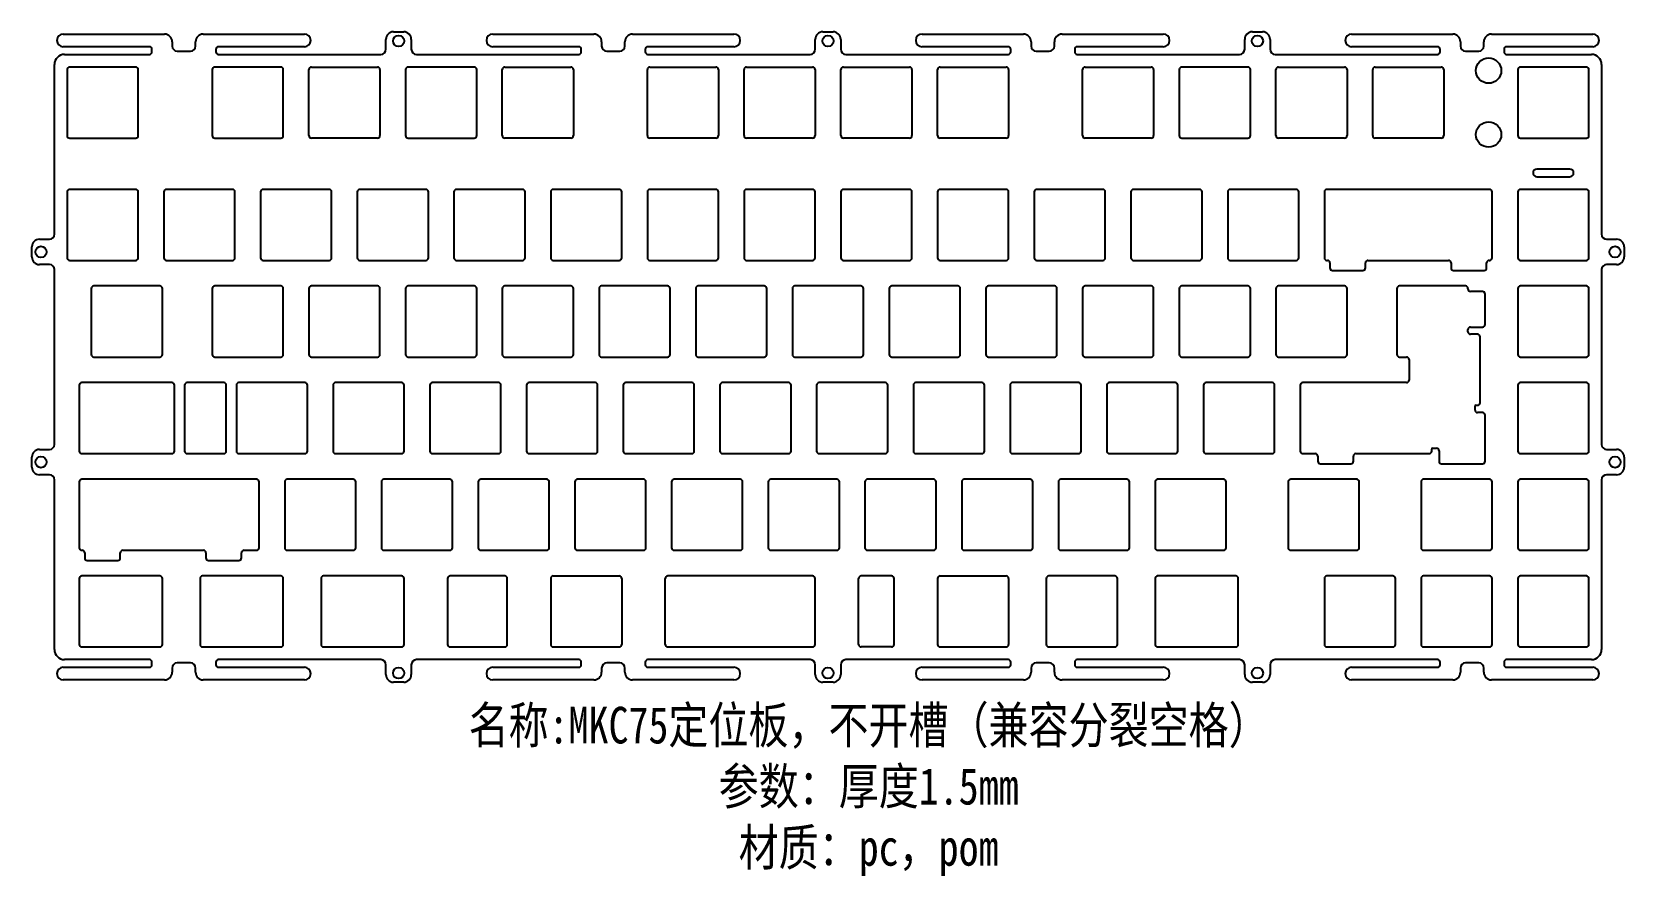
# Model space of a CAD drawing. Header units: millimetres. Extents: x 4493 to 4807, y -1261 to -1094.
import ezdxf

# ---------------------------------------------------------------- set-up
doc = ezdxf.new("R2010")
doc.units = ezdxf.units.MM
doc.layers.add('图框', color=7, linetype='Continuous')
doc.styles.add('宋体', font='', dxfattribs={"width": 0.8})
doc.styles.get('宋体').set_extended_font_data('SimSun')

msp = doc.modelspace()

# ---------------------------------------------------------------- linework, layer by layer
at = {"color": 7, "linetype": 'Continuous'}
for p, q in [((4499.14, -1094.56), (4519.09, -1094.56)), ((4526.69, -1094.56), (4546.64, -1094.56)), ((4564.18, -1094.11), (4566.18, -1094.11)), ((4583.72, -1094.56), (4603.67, -1094.56)), ((4611.27, -1094.56), (4631.22, -1094.56)), ((4648.76, -1094.11), (4650.76, -1094.11)), ((4668.31, -1094.56), (4688.26, -1094.56)), ((4695.86, -1094.56), (4715.81, -1094.56)), ((4733.35, -1094.11), (4735.35, -1094.11)), ((4752.89, -1094.56), (4772.84, -1094.56)), ((4780.44, -1094.56), (4800.39, -1094.56)), ((4516.09, -1097.06), (4499.14, -1097.06)), ((4516.59, -1098.06), (4516.59, -1097.56)), ((4520.59, -1096.06), (4520.59, -1096.91)), ((4525.19, -1096.91), (4525.19, -1096.06)), ((4529.19, -1097.56), (4529.19, -1098.06)), ((4546.64, -1097.06), (4529.69, -1097.06)), ((4562.68, -1097.56), (4562.68, -1095.61)), ((4567.68, -1095.61), (4567.68, -1097.56)), ((4600.67, -1097.06), (4583.72, -1097.06)), ((4601.17, -1098.06), (4601.17, -1097.56)), ((4605.17, -1096.06), (4605.17, -1096.91)), ((4609.77, -1096.91), (4609.77, -1096.06)), ((4613.77, -1097.56), (4613.77, -1098.06)), ((4631.22, -1097.06), (4614.27, -1097.06)), ((4647.26, -1097.56), (4647.26, -1095.61)), ((4652.26, -1095.61), (4652.26, -1097.56)), ((4685.26, -1097.06), (4668.31, -1097.06)), ((4685.76, -1098.06), (4685.76, -1097.56)), ((4689.76, -1096.06), (4689.76, -1096.91)), ((4694.36, -1096.91), (4694.36, -1096.06)), ((4698.36, -1097.56), (4698.36, -1098.06)), ((4715.81, -1097.06), (4698.86, -1097.06)), ((4731.85, -1097.56), (4731.85, -1095.61)), ((4736.85, -1095.61), (4736.85, -1097.56)), ((4769.84, -1097.06), (4752.89, -1097.06)), ((4770.34, -1098.06), (4770.34, -1097.56)), ((4774.34, -1096.06), (4774.34, -1096.91)), ((4778.94, -1096.91), (4778.94, -1096.06)), ((4782.94, -1097.56), (4782.94, -1098.06)), ((4800.39, -1097.06), (4783.44, -1097.06)), ((4497.39, -1133.99), (4497.39, -1100.56)), ((4499.39, -1098.56), (4516.09, -1098.56)), ((4521.59, -1097.91), (4524.19, -1097.91)), ((4529.69, -1098.56), (4561.68, -1098.56)), ((4568.68, -1098.56), (4600.67, -1098.56)), ((4606.17, -1097.91), (4608.77, -1097.91)), ((4614.27, -1098.56), (4646.26, -1098.56)), ((4653.26, -1098.56), (4685.26, -1098.56)), ((4690.76, -1097.91), (4693.36, -1097.91)), ((4698.86, -1098.56), (4730.85, -1098.56)), ((4737.85, -1098.56), (4769.84, -1098.56)), ((4775.34, -1097.91), (4777.94, -1097.91)), ((4783.44, -1098.56), (4800.14, -1098.56)), ((4802.14, -1100.56), (4802.14, -1133.99)), ((4499.89, -1101.56), (4499.89, -1114.56)), ((4513.39, -1101.06), (4500.39, -1101.06)), ((4513.89, -1114.56), (4513.89, -1101.56)), ((4528.46, -1101.56), (4528.46, -1114.56)), ((4541.96, -1101.06), (4528.96, -1101.06)), ((4542.46, -1114.56), (4542.46, -1101.56)), ((4547.51, -1114.56), (4547.51, -1101.56)), ((4548.01, -1101.06), (4561.01, -1101.06)), ((4561.51, -1101.56), (4561.51, -1114.56)), ((4566.56, -1101.56), (4566.56, -1114.56)), ((4580.06, -1101.06), (4567.06, -1101.06)), ((4580.56, -1114.56), (4580.56, -1101.56)), ((4585.61, -1114.56), (4585.61, -1101.56)), ((4586.11, -1101.06), (4599.11, -1101.06)), ((4599.61, -1101.56), (4599.61, -1114.56)), ((4614.19, -1114.56), (4614.19, -1101.56)), ((4614.69, -1101.06), (4627.69, -1101.06)), ((4628.19, -1101.56), (4628.19, -1114.56)), ((4633.24, -1114.56), (4633.24, -1101.56)), ((4633.74, -1101.06), (4646.74, -1101.06)), ((4647.24, -1101.56), (4647.24, -1114.56)), ((4652.29, -1114.56), (4652.29, -1101.56)), ((4652.79, -1101.06), (4665.79, -1101.06)), ((4666.29, -1101.56), (4666.29, -1114.56)), ((4671.34, -1114.56), (4671.34, -1101.56)), ((4671.84, -1101.06), (4684.84, -1101.06)), ((4685.34, -1101.56), (4685.34, -1114.56)), ((4699.91, -1114.56), (4699.91, -1101.56)), ((4700.41, -1101.06), (4713.41, -1101.06)), ((4713.91, -1101.56), (4713.91, -1114.56)), ((4718.96, -1101.56), (4718.96, -1114.56)), ((4732.46, -1101.06), (4719.46, -1101.06)), ((4732.96, -1114.56), (4732.96, -1101.56)), ((4738.01, -1114.56), (4738.01, -1101.56)), ((4738.51, -1101.06), (4751.51, -1101.06)), ((4752.01, -1101.56), (4752.01, -1114.56)), ((4757.06, -1114.56), (4757.06, -1101.56)), ((4757.56, -1101.06), (4770.56, -1101.06)), ((4771.06, -1101.56), (4771.06, -1114.56)), ((4785.64, -1101.56), (4785.64, -1114.56)), ((4799.14, -1101.06), (4786.14, -1101.06)), ((4799.64, -1114.56), (4799.64, -1101.56)), ((4500.39, -1115.06), (4513.39, -1115.06)), ((4528.96, -1115.06), (4541.96, -1115.06)), ((4561.01, -1115.06), (4548.01, -1115.06)), ((4567.06, -1115.06), (4580.06, -1115.06)), ((4599.11, -1115.06), (4586.11, -1115.06)), ((4627.69, -1115.06), (4614.69, -1115.06)), ((4646.74, -1115.06), (4633.74, -1115.06)), ((4665.79, -1115.06), (4652.79, -1115.06)), ((4684.84, -1115.06), (4671.84, -1115.06)), ((4713.41, -1115.06), (4700.41, -1115.06)), ((4719.46, -1115.06), (4732.46, -1115.06)), ((4751.51, -1115.06), (4738.51, -1115.06)), ((4770.56, -1115.06), (4757.56, -1115.06)), ((4786.14, -1115.06), (4799.14, -1115.06)), ((4795.89, -1121.16), (4789.39, -1121.16)), ((4789.39, -1122.66), (4795.89, -1122.66)), ((4499.89, -1125.66), (4499.89, -1138.66)), ((4513.39, -1125.16), (4500.39, -1125.16)), ((4513.89, -1138.66), (4513.89, -1125.66)), ((4518.94, -1125.66), (4518.94, -1138.66)), ((4532.44, -1125.16), (4519.44, -1125.16)), ((4532.94, -1138.66), (4532.94, -1125.66)), ((4537.99, -1125.66), (4537.99, -1138.66)), ((4551.49, -1125.16), (4538.49, -1125.16)), ((4551.99, -1138.66), (4551.99, -1125.66)), ((4557.04, -1125.66), (4557.04, -1138.66)), ((4570.54, -1125.16), (4557.54, -1125.16)), ((4571.04, -1138.66), (4571.04, -1125.66)), ((4576.09, -1125.66), (4576.09, -1138.66)), ((4589.59, -1125.16), (4576.59, -1125.16)), ((4590.09, -1138.66), (4590.09, -1125.66)), ((4595.14, -1125.66), (4595.14, -1138.66)), ((4608.64, -1125.16), (4595.64, -1125.16)), ((4609.14, -1138.66), (4609.14, -1125.66)), ((4614.19, -1125.66), (4614.19, -1138.66)), ((4627.69, -1125.16), (4614.69, -1125.16)), ((4628.19, -1138.66), (4628.19, -1125.66)), ((4633.24, -1125.66), (4633.24, -1138.66)), ((4646.74, -1125.16), (4633.74, -1125.16)), ((4647.24, -1138.66), (4647.24, -1125.66)), ((4652.29, -1125.66), (4652.29, -1138.66)), ((4665.79, -1125.16), (4652.79, -1125.16)), ((4666.29, -1138.66), (4666.29, -1125.66)), ((4671.34, -1125.66), (4671.34, -1138.66)), ((4684.84, -1125.16), (4671.84, -1125.16)), ((4685.34, -1138.66), (4685.34, -1125.66)), ((4690.39, -1125.66), (4690.39, -1138.66)), ((4703.89, -1125.16), (4690.89, -1125.16)), ((4704.39, -1138.66), (4704.39, -1125.66)), ((4709.44, -1125.66), (4709.44, -1138.66)), ((4722.94, -1125.16), (4709.94, -1125.16)), ((4723.44, -1138.66), (4723.44, -1125.66)), ((4728.49, -1125.66), (4728.49, -1138.66)), ((4741.99, -1125.16), (4728.99, -1125.16)), ((4742.49, -1138.66), (4742.49, -1125.66)), ((4747.54, -1125.66), (4747.54, -1138.66)), ((4780.09, -1125.16), (4748.04, -1125.16)), ((4780.59, -1138.66), (4780.59, -1125.66)), ((4785.64, -1125.66), (4785.64, -1138.66)), ((4799.14, -1125.16), (4786.14, -1125.16)), ((4799.64, -1138.66), (4799.64, -1125.66)), ((4494.44, -1134.99), (4496.39, -1134.99)), ((4803.14, -1134.99), (4805.09, -1134.99)), ((4492.94, -1138.49), (4492.94, -1136.49)), ((4806.59, -1136.49), (4806.59, -1138.49)), ((4496.39, -1139.99), (4494.44, -1139.99)), ((4497.39, -1175.43), (4497.39, -1140.99)), ((4500.39, -1139.16), (4513.39, -1139.16)), ((4519.44, -1139.16), (4532.44, -1139.16)), ((4538.49, -1139.16), (4551.49, -1139.16)), ((4557.54, -1139.16), (4570.54, -1139.16)), ((4576.59, -1139.16), (4589.59, -1139.16)), ((4595.64, -1139.16), (4608.64, -1139.16)), ((4614.69, -1139.16), (4627.69, -1139.16)), ((4633.74, -1139.16), (4646.74, -1139.16)), ((4652.79, -1139.16), (4665.79, -1139.16)), ((4671.84, -1139.16), (4684.84, -1139.16)), ((4690.89, -1139.16), (4703.89, -1139.16)), ((4709.94, -1139.16), (4722.94, -1139.16)), ((4728.99, -1139.16), (4741.99, -1139.16)), ((4748.04, -1139.16), (4748.13, -1139.16)), ((4748.63, -1139.66), (4748.63, -1140.66)), ((4749.13, -1141.16), (4755.13, -1141.16)), ((4755.63, -1140.66), (4755.63, -1139.66)), ((4756.13, -1139.16), (4772, -1139.16)), ((4772.5, -1139.66), (4772.5, -1140.66)), ((4773, -1141.16), (4779, -1141.16)), ((4779.5, -1140.66), (4779.5, -1139.66)), ((4780, -1139.16), (4780.09, -1139.16)), ((4786.14, -1139.16), (4799.14, -1139.16)), ((4802.14, -1140.99), (4802.14, -1175.43)), ((4805.09, -1139.99), (4803.14, -1139.99)), ((4504.65, -1144.71), (4504.65, -1157.71)), ((4518.15, -1144.21), (4505.15, -1144.21)), ((4518.65, -1157.71), (4518.65, -1144.71)), ((4528.46, -1144.71), (4528.46, -1157.71)), ((4541.96, -1144.21), (4528.96, -1144.21)), ((4542.46, -1157.71), (4542.46, -1144.71)), ((4547.51, -1144.71), (4547.51, -1157.71)), ((4561.01, -1144.21), (4548.01, -1144.21)), ((4561.51, -1157.71), (4561.51, -1144.71)), ((4566.56, -1144.71), (4566.56, -1157.71)), ((4580.06, -1144.21), (4567.06, -1144.21)), ((4580.56, -1157.71), (4580.56, -1144.71)), ((4585.61, -1144.71), (4585.61, -1157.71)), ((4599.11, -1144.21), (4586.11, -1144.21)), ((4599.61, -1157.71), (4599.61, -1144.71)), ((4604.66, -1144.71), (4604.66, -1157.71)), ((4618.16, -1144.21), (4605.16, -1144.21)), ((4618.66, -1157.71), (4618.66, -1144.71)), ((4623.71, -1144.71), (4623.71, -1157.71)), ((4637.21, -1144.21), (4624.21, -1144.21)), ((4637.71, -1157.71), (4637.71, -1144.71)), ((4642.76, -1144.71), (4642.76, -1157.71)), ((4656.26, -1144.21), (4643.26, -1144.21)), ((4656.76, -1157.71), (4656.76, -1144.71)), ((4661.81, -1144.71), (4661.81, -1157.71)), ((4675.31, -1144.21), (4662.31, -1144.21)), ((4675.81, -1157.71), (4675.81, -1144.71)), ((4680.86, -1144.71), (4680.86, -1157.71)), ((4694.36, -1144.21), (4681.36, -1144.21)), ((4694.86, -1157.71), (4694.86, -1144.71)), ((4699.91, -1144.71), (4699.91, -1157.71)), ((4713.41, -1144.21), (4700.41, -1144.21)), ((4713.91, -1157.71), (4713.91, -1144.71)), ((4718.96, -1144.71), (4718.96, -1157.71)), ((4732.46, -1144.21), (4719.46, -1144.21)), ((4732.96, -1157.71), (4732.96, -1144.71)), ((4738.01, -1144.71), (4738.01, -1157.71)), ((4751.51, -1144.21), (4738.51, -1144.21)), ((4752.01, -1157.71), (4752.01, -1144.71)), ((4761.83, -1144.71), (4761.83, -1157.71)), ((4775.33, -1144.21), (4762.33, -1144.21)), ((4775.83, -1144.8), (4775.83, -1144.71)), ((4785.64, -1144.71), (4785.64, -1157.71)), ((4799.14, -1144.21), (4786.14, -1144.21)), ((4799.64, -1157.71), (4799.64, -1144.71)), ((4778.71, -1145.3), (4776.33, -1145.3)), ((4779.21, -1151.8), (4779.21, -1145.8)), ((4775.83, -1153.23), (4775.83, -1152.8)), ((4776.33, -1152.3), (4778.71, -1152.3)), ((4777.71, -1153.73), (4776.33, -1153.73)), ((4778.21, -1167.23), (4778.21, -1154.23)), ((4505.15, -1158.21), (4518.15, -1158.21)), ((4528.96, -1158.21), (4541.96, -1158.21)), ((4548.01, -1158.21), (4561.01, -1158.21)), ((4567.06, -1158.21), (4580.06, -1158.21)), ((4586.11, -1158.21), (4599.11, -1158.21)), ((4605.16, -1158.21), (4618.16, -1158.21)), ((4624.21, -1158.21), (4637.21, -1158.21)), ((4643.26, -1158.21), (4656.26, -1158.21)), ((4662.31, -1158.21), (4675.31, -1158.21)), ((4681.36, -1158.21), (4694.36, -1158.21)), ((4700.41, -1158.21), (4713.41, -1158.21)), ((4719.46, -1158.21), (4732.46, -1158.21)), ((4738.51, -1158.21), (4751.51, -1158.21)), ((4762.33, -1158.21), (4763.71, -1158.21)), ((4764.21, -1158.71), (4764.21, -1162.76)), ((4786.14, -1158.21), (4799.14, -1158.21)), ((4520.53, -1163.26), (4502.77, -1163.26)), ((4530.73, -1163.26), (4523.53, -1163.26)), ((4546.73, -1163.26), (4533.73, -1163.26)), ((4565.78, -1163.26), (4552.78, -1163.26)), ((4584.83, -1163.26), (4571.83, -1163.26)), ((4603.88, -1163.26), (4590.88, -1163.26)), ((4622.93, -1163.26), (4609.93, -1163.26)), ((4641.98, -1163.26), (4628.98, -1163.26)), ((4661.03, -1163.26), (4648.03, -1163.26)), ((4680.08, -1163.26), (4667.08, -1163.26)), ((4699.13, -1163.26), (4686.13, -1163.26)), ((4718.18, -1163.26), (4705.18, -1163.26)), ((4737.23, -1163.26), (4724.23, -1163.26)), ((4763.71, -1163.26), (4743.28, -1163.26)), ((4799.14, -1163.26), (4786.14, -1163.26)), ((4502.27, -1163.76), (4502.27, -1176.76)), ((4521.03, -1176.76), (4521.03, -1163.76)), ((4523.03, -1163.76), (4523.03, -1176.76)), ((4531.23, -1176.76), (4531.23, -1163.76)), ((4533.23, -1163.76), (4533.23, -1176.76)), ((4547.23, -1176.76), (4547.23, -1163.76)), ((4552.28, -1163.76), (4552.28, -1176.76)), ((4566.28, -1176.76), (4566.28, -1163.76)), ((4571.33, -1163.76), (4571.33, -1176.76)), ((4585.33, -1176.76), (4585.33, -1163.76)), ((4590.38, -1163.76), (4590.38, -1176.76)), ((4604.38, -1176.76), (4604.38, -1163.76)), ((4609.43, -1163.76), (4609.43, -1176.76)), ((4623.43, -1176.76), (4623.43, -1163.76)), ((4628.48, -1163.76), (4628.48, -1176.76)), ((4642.48, -1176.76), (4642.48, -1163.76)), ((4647.53, -1163.76), (4647.53, -1176.76)), ((4661.53, -1176.76), (4661.53, -1163.76)), ((4666.58, -1163.76), (4666.58, -1176.76)), ((4680.58, -1176.76), (4680.58, -1163.76)), ((4685.63, -1163.76), (4685.63, -1176.76)), ((4699.63, -1176.76), (4699.63, -1163.76)), ((4704.68, -1163.76), (4704.68, -1176.76)), ((4718.68, -1176.76), (4718.68, -1163.76)), ((4723.73, -1163.76), (4723.73, -1176.76)), ((4737.73, -1176.76), (4737.73, -1163.76)), ((4742.78, -1163.76), (4742.78, -1176.76)), ((4785.64, -1163.76), (4785.64, -1176.76)), ((4799.64, -1176.76), (4799.64, -1163.76)), ((4777.21, -1168.67), (4777.21, -1167.93)), ((4777.41, -1167.73), (4777.71, -1167.73)), ((4778.71, -1169.17), (4777.71, -1169.17)), ((4779.21, -1178.76), (4779.21, -1169.67)), ((4768.88, -1176.17), (4769.62, -1176.17)), ((4492.94, -1179.93), (4492.94, -1177.93)), ((4494.44, -1176.43), (4496.39, -1176.43)), ((4502.77, -1177.26), (4520.53, -1177.26)), ((4523.53, -1177.26), (4530.73, -1177.26)), ((4533.73, -1177.26), (4546.73, -1177.26)), ((4552.78, -1177.26), (4565.78, -1177.26)), ((4571.83, -1177.26), (4584.83, -1177.26)), ((4590.88, -1177.26), (4603.88, -1177.26)), ((4609.93, -1177.26), (4622.93, -1177.26)), ((4628.98, -1177.26), (4641.98, -1177.26)), ((4648.03, -1177.26), (4661.03, -1177.26)), ((4667.08, -1177.26), (4680.08, -1177.26)), ((4686.13, -1177.26), (4699.13, -1177.26)), ((4705.18, -1177.26), (4718.18, -1177.26)), ((4724.23, -1177.26), (4737.23, -1177.26)), ((4743.28, -1177.26), (4745.75, -1177.26)), ((4746.25, -1177.76), (4746.25, -1178.76)), ((4746.75, -1179.26), (4752.75, -1179.26)), ((4753.25, -1178.76), (4753.25, -1177.76)), ((4753.75, -1177.26), (4768.18, -1177.26)), ((4768.68, -1176.76), (4768.68, -1176.37)), ((4770.12, -1176.67), (4770.12, -1178.76)), ((4770.62, -1179.26), (4778.71, -1179.26)), ((4786.14, -1177.26), (4799.14, -1177.26)), ((4803.14, -1176.43), (4805.09, -1176.43)), ((4806.59, -1177.93), (4806.59, -1179.93)), ((4496.39, -1181.43), (4494.44, -1181.43)), ((4497.39, -1215.86), (4497.39, -1182.43)), ((4537.2, -1182.31), (4502.77, -1182.31)), ((4556.25, -1182.31), (4543.25, -1182.31)), ((4575.3, -1182.31), (4562.3, -1182.31)), ((4594.35, -1182.31), (4581.35, -1182.31)), ((4613.4, -1182.31), (4600.4, -1182.31)), ((4632.45, -1182.31), (4619.45, -1182.31)), ((4651.5, -1182.31), (4638.5, -1182.31)), ((4670.55, -1182.31), (4657.55, -1182.31)), ((4689.6, -1182.31), (4676.6, -1182.31)), ((4708.65, -1182.31), (4695.65, -1182.31)), ((4727.7, -1182.31), (4714.7, -1182.31)), ((4753.9, -1182.31), (4740.9, -1182.31)), ((4780.09, -1182.31), (4767.09, -1182.31)), ((4799.14, -1182.31), (4786.14, -1182.31)), ((4802.14, -1182.43), (4802.14, -1215.86)), ((4805.09, -1181.43), (4803.14, -1181.43)), ((4502.27, -1182.81), (4502.27, -1195.81)), ((4537.7, -1195.81), (4537.7, -1182.81)), ((4542.75, -1182.81), (4542.75, -1195.81)), ((4556.75, -1195.81), (4556.75, -1182.81)), ((4561.8, -1182.81), (4561.8, -1195.81)), ((4575.8, -1195.81), (4575.8, -1182.81)), ((4580.85, -1182.81), (4580.85, -1195.81)), ((4594.85, -1195.81), (4594.85, -1182.81)), ((4599.9, -1182.81), (4599.9, -1195.81)), ((4613.9, -1195.81), (4613.9, -1182.81)), ((4618.95, -1182.81), (4618.95, -1195.81)), ((4632.95, -1195.81), (4632.95, -1182.81)), ((4638, -1182.81), (4638, -1195.81)), ((4652, -1195.81), (4652, -1182.81)), ((4657.05, -1182.81), (4657.05, -1195.81)), ((4671.05, -1195.81), (4671.05, -1182.81)), ((4676.1, -1182.81), (4676.1, -1195.81)), ((4690.1, -1195.81), (4690.1, -1182.81)), ((4695.15, -1182.81), (4695.15, -1195.81)), ((4709.15, -1195.81), (4709.15, -1182.81)), ((4714.2, -1182.81), (4714.2, -1195.81)), ((4728.2, -1195.81), (4728.2, -1182.81)), ((4740.4, -1182.81), (4740.4, -1195.81)), ((4754.4, -1195.81), (4754.4, -1182.81)), ((4766.59, -1182.81), (4766.59, -1195.81)), ((4780.59, -1195.81), (4780.59, -1182.81)), ((4785.64, -1182.81), (4785.64, -1195.81)), ((4799.64, -1195.81), (4799.64, -1182.81)), ((4502.77, -1196.31), (4502.86, -1196.31)), ((4503.36, -1196.81), (4503.36, -1197.81)), ((4510.36, -1197.81), (4510.36, -1196.81)), ((4510.86, -1196.31), (4526.73, -1196.31)), ((4527.23, -1196.81), (4527.23, -1197.81)), ((4534.23, -1197.81), (4534.23, -1196.81)), ((4534.73, -1196.31), (4537.2, -1196.31)), ((4543.25, -1196.31), (4556.25, -1196.31)), ((4562.3, -1196.31), (4575.3, -1196.31)), ((4581.35, -1196.31), (4594.35, -1196.31)), ((4600.4, -1196.31), (4613.4, -1196.31)), ((4619.45, -1196.31), (4632.45, -1196.31)), ((4638.5, -1196.31), (4651.5, -1196.31)), ((4657.55, -1196.31), (4670.55, -1196.31)), ((4676.6, -1196.31), (4689.6, -1196.31)), ((4695.65, -1196.31), (4708.65, -1196.31)), ((4714.7, -1196.31), (4727.7, -1196.31)), ((4740.9, -1196.31), (4753.9, -1196.31)), ((4767.09, -1196.31), (4780.09, -1196.31)), ((4786.14, -1196.31), (4799.14, -1196.31)), ((4503.86, -1198.31), (4509.86, -1198.31)), ((4527.73, -1198.31), (4533.73, -1198.31)), ((4502.27, -1201.86), (4502.27, -1214.86)), ((4518.15, -1201.36), (4502.77, -1201.36)), ((4518.65, -1214.86), (4518.65, -1201.86)), ((4526.08, -1201.86), (4526.08, -1214.86)), ((4541.96, -1201.36), (4526.58, -1201.36)), ((4542.46, -1214.86), (4542.46, -1201.86)), ((4549.9, -1201.86), (4549.9, -1214.86)), ((4565.78, -1201.36), (4550.4, -1201.36)), ((4566.28, -1214.86), (4566.28, -1201.86)), ((4574.83, -1201.86), (4574.83, -1214.86)), ((4586.09, -1201.36), (4575.33, -1201.36)), ((4586.59, -1214.86), (4586.59, -1201.86)), ((4646.74, -1201.36), (4618.19, -1201.36)), ((4647.24, -1214.86), (4647.24, -1201.86)), ((4692.77, -1201.86), (4692.77, -1214.86)), ((4693.39, -1201.36), (4693.27, -1201.36)), ((4706.27, -1201.36), (4693.39, -1201.36)), ((4706.77, -1214.86), (4706.77, -1201.86)), ((4714.2, -1201.86), (4714.2, -1214.86)), ((4730.08, -1201.36), (4714.7, -1201.36)), ((4730.58, -1214.86), (4730.58, -1201.86)), ((4747.54, -1201.86), (4747.54, -1214.86)), ((4761.04, -1201.36), (4748.04, -1201.36)), ((4761.54, -1214.86), (4761.54, -1201.86)), ((4766.59, -1201.86), (4766.59, -1214.86)), ((4780.09, -1201.36), (4767.09, -1201.36)), ((4780.59, -1214.86), (4780.59, -1201.86)), ((4785.64, -1201.86), (4785.64, -1214.86)), ((4799.14, -1201.36), (4786.14, -1201.36)), ((4799.64, -1214.86), (4799.64, -1201.86)), ((4502.77, -1215.36), (4518.15, -1215.36)), ((4526.58, -1215.36), (4541.96, -1215.36)), ((4550.4, -1215.36), (4565.78, -1215.36)), ((4575.33, -1215.36), (4586.09, -1215.36)), ((4618.19, -1215.36), (4646.74, -1215.36)), ((4693.27, -1215.36), (4706.27, -1215.36)), ((4714.7, -1215.36), (4730.08, -1215.36)), ((4748.04, -1215.36), (4761.04, -1215.36)), ((4767.09, -1215.36), (4780.09, -1215.36)), ((4786.14, -1215.36), (4799.14, -1215.36)), ((4499.14, -1219.36), (4516.09, -1219.36)), ((4516.09, -1217.86), (4499.39, -1217.86)), ((4516.59, -1218.86), (4516.59, -1218.36)), ((4520.59, -1219.51), (4520.59, -1220.36)), ((4524.19, -1218.51), (4521.59, -1218.51)), ((4525.19, -1220.36), (4525.19, -1219.51)), ((4529.19, -1218.36), (4529.19, -1218.86)), ((4561.68, -1217.86), (4529.69, -1217.86)), ((4529.69, -1219.36), (4546.64, -1219.36)), ((4562.68, -1220.81), (4562.68, -1218.86)), ((4567.68, -1218.86), (4567.68, -1220.81)), ((4600.67, -1217.86), (4568.68, -1217.86)), ((4583.72, -1219.36), (4600.67, -1219.36)), ((4601.17, -1218.86), (4601.17, -1218.36)), ((4605.17, -1219.51), (4605.17, -1220.36)), ((4608.77, -1218.51), (4606.17, -1218.51)), ((4609.77, -1220.36), (4609.77, -1219.51)), ((4613.77, -1218.36), (4613.77, -1218.86)), ((4646.26, -1217.86), (4614.27, -1217.86)), ((4614.27, -1219.36), (4631.22, -1219.36)), ((4647.26, -1220.81), (4647.26, -1218.86)), ((4652.26, -1218.86), (4652.26, -1220.81)), ((4685.26, -1217.86), (4653.26, -1217.86)), ((4668.31, -1219.36), (4685.26, -1219.36)), ((4685.76, -1218.86), (4685.76, -1218.36)), ((4689.76, -1219.51), (4689.76, -1220.36)), ((4693.36, -1218.51), (4690.76, -1218.51)), ((4694.36, -1220.36), (4694.36, -1219.51)), ((4698.36, -1218.36), (4698.36, -1218.86)), ((4730.85, -1217.86), (4698.86, -1217.86)), ((4698.86, -1219.36), (4715.81, -1219.36)), ((4731.85, -1220.81), (4731.85, -1218.86)), ((4736.85, -1218.86), (4736.85, -1220.81)), ((4769.84, -1217.86), (4737.85, -1217.86)), ((4752.89, -1219.36), (4769.84, -1219.36)), ((4770.34, -1218.86), (4770.34, -1218.36)), ((4774.34, -1219.51), (4774.34, -1220.36)), ((4777.94, -1218.51), (4775.34, -1218.51)), ((4778.94, -1220.36), (4778.94, -1219.51)), ((4782.94, -1218.36), (4782.94, -1218.86)), ((4800.14, -1217.86), (4783.44, -1217.86)), ((4783.44, -1219.36), (4800.39, -1219.36)), ((4519.09, -1221.86), (4499.14, -1221.86)), ((4546.64, -1221.86), (4526.69, -1221.86)), ((4566.18, -1222.31), (4564.18, -1222.31)), ((4603.67, -1221.86), (4583.72, -1221.86)), ((4631.22, -1221.86), (4611.27, -1221.86)), ((4650.76, -1222.31), (4648.76, -1222.31)), ((4688.26, -1221.86), (4668.31, -1221.86)), ((4715.81, -1221.86), (4695.86, -1221.86)), ((4735.35, -1222.31), (4733.35, -1222.31)), ((4772.84, -1221.86), (4752.89, -1221.86)), ((4800.39, -1221.86), (4780.44, -1221.86))]:
    msp.add_line(p, q, dxfattribs=at)
at = {"color": 1}
for p, q in [((4595.14, -1201.86), (4595.14, -1214.86)), ((4595.64, -1201.36), (4608.64, -1201.36)), ((4609.14, -1201.86), (4609.14, -1214.86)), ((4617.69, -1214.86), (4617.69, -1201.86)), ((4655.79, -1214.86), (4655.79, -1201.86)), ((4662.29, -1201.36), (4656.29, -1201.36)), ((4662.79, -1214.86), (4662.79, -1201.86)), ((4671.34, -1201.86), (4671.34, -1214.86)), ((4671.84, -1201.36), (4684.84, -1201.36)), ((4685.34, -1201.86), (4685.34, -1214.86)), ((4595.64, -1215.36), (4608.64, -1215.36)), ((4662.29, -1215.36), (4656.29, -1215.36)), ((4671.84, -1215.36), (4684.84, -1215.36))]:
    msp.add_line(p, q, dxfattribs=at)
at = {"color": 7, "linetype": 'Continuous'}
for centre, radius in [((4565.18, -1095.91), 1.1), ((4649.76, -1095.91), 1.1), ((4734.35, -1095.91), 1.1), ((4779.89, -1101.76), 2.5), ((4779.89, -1114.36), 2.5), ((4494.74, -1137.49), 1.1), ((4804.79, -1137.49), 1.1), ((4494.74, -1178.93), 1.1), ((4804.79, -1178.93), 1.1), ((4565.18, -1220.51), 1.1), ((4649.76, -1220.51), 1.1), ((4734.35, -1220.51), 1.1)]:
    msp.add_circle(centre, radius, dxfattribs=at)
for centre, radius, start, end in [((4499.14, -1095.81), 1.25, 90, 270), ((4519.09, -1096.06), 1.5, 0, 90), ((4526.69, -1096.06), 1.5, 90, 180), ((4546.64, -1095.81), 1.25, 270, 90), ((4564.18, -1095.61), 1.5, 90, 180), ((4566.18, -1095.61), 1.5, 0, 90), ((4583.72, -1095.81), 1.25, 90, 270), ((4603.67, -1096.06), 1.5, 0, 90), ((4611.27, -1096.06), 1.5, 90, 180), ((4631.22, -1095.81), 1.25, 270, 90), ((4648.76, -1095.61), 1.5, 90, 180), ((4650.76, -1095.61), 1.5, 0, 90), ((4668.31, -1095.81), 1.25, 90, 270), ((4688.26, -1096.06), 1.5, 0, 90), ((4695.86, -1096.06), 1.5, 90, 180), ((4715.81, -1095.81), 1.25, 270, 90), ((4733.35, -1095.61), 1.5, 90, 180), ((4735.35, -1095.61), 1.5, 0, 90), ((4752.89, -1095.81), 1.25, 90, 270), ((4772.84, -1096.06), 1.5, 0, 90), ((4780.44, -1096.06), 1.5, 90, 180), ((4800.39, -1095.81), 1.25, 270, 90), ((4516.09, -1097.56), 0.5, 0, 90), ((4521.59, -1096.91), 1, 180, 270), ((4524.19, -1096.91), 1, 270, 0), ((4529.69, -1097.56), 0.5, 90, 180), ((4561.68, -1097.56), 1, 270, 0), ((4568.68, -1097.56), 1, 180, 270), ((4600.67, -1097.56), 0.5, 0, 90), ((4606.17, -1096.91), 1, 180, 270), ((4608.77, -1096.91), 1, 270, 0), ((4614.27, -1097.56), 0.5, 90, 180), ((4646.26, -1097.56), 1, 270, 0), ((4653.26, -1097.56), 1, 180, 270), ((4685.26, -1097.56), 0.5, 0, 90), ((4690.76, -1096.91), 1, 180, 270), ((4693.36, -1096.91), 1, 270, 0), ((4698.86, -1097.56), 0.5, 90, 180), ((4730.85, -1097.56), 1, 270, 0), ((4737.85, -1097.56), 1, 180, 270), ((4769.84, -1097.56), 0.5, 0, 90), ((4775.34, -1096.91), 1, 180, 270), ((4777.94, -1096.91), 1, 270, 0), ((4783.44, -1097.56), 0.5, 90, 180), ((4499.39, -1100.56), 2, 90, 180), ((4516.09, -1098.06), 0.5, 270, 0), ((4529.69, -1098.06), 0.5, 180, 270), ((4600.67, -1098.06), 0.5, 270, 0), ((4614.27, -1098.06), 0.5, 180, 270), ((4685.26, -1098.06), 0.5, 270, 0), ((4698.86, -1098.06), 0.5, 180, 270), ((4769.84, -1098.06), 0.5, 270, 0), ((4783.44, -1098.06), 0.5, 180, 270), ((4800.14, -1100.56), 2, 0, 90), ((4500.39, -1101.56), 0.5, 90, 180), ((4513.39, -1101.56), 0.5, 0, 90), ((4528.96, -1101.56), 0.5, 90, 180), ((4541.96, -1101.56), 0.5, 0, 90), ((4548.01, -1101.56), 0.5, 90, 180), ((4561.01, -1101.56), 0.5, 0, 90), ((4567.06, -1101.56), 0.5, 90, 180), ((4580.06, -1101.56), 0.5, 0, 90), ((4586.11, -1101.56), 0.5, 90, 180), ((4599.11, -1101.56), 0.5, 0, 90), ((4614.69, -1101.56), 0.5, 90, 180), ((4627.69, -1101.56), 0.5, 0, 90), ((4633.74, -1101.56), 0.5, 90, 180), ((4646.74, -1101.56), 0.5, 0, 90), ((4652.79, -1101.56), 0.5, 90, 180), ((4665.79, -1101.56), 0.5, 0, 90), ((4671.84, -1101.56), 0.5, 90, 180), ((4684.84, -1101.56), 0.5, 0, 90), ((4700.41, -1101.56), 0.5, 90, 180), ((4713.41, -1101.56), 0.5, 0, 90), ((4719.46, -1101.56), 0.5, 90, 180), ((4732.46, -1101.56), 0.5, 0, 90), ((4738.51, -1101.56), 0.5, 90, 180), ((4751.51, -1101.56), 0.5, 0, 90), ((4757.56, -1101.56), 0.5, 90, 180), ((4770.56, -1101.56), 0.5, 0, 90), ((4786.14, -1101.56), 0.5, 90, 180), ((4799.14, -1101.56), 0.5, 0, 90), ((4500.39, -1114.56), 0.5, 180, 270), ((4513.39, -1114.56), 0.5, 270, 0), ((4528.96, -1114.56), 0.5, 180, 270), ((4541.96, -1114.56), 0.5, 270, 0), ((4548.01, -1114.56), 0.5, 180, 270), ((4561.01, -1114.56), 0.5, 270, 0), ((4567.06, -1114.56), 0.5, 180, 270), ((4580.06, -1114.56), 0.5, 270, 0), ((4586.11, -1114.56), 0.5, 180, 270), ((4599.11, -1114.56), 0.5, 270, 0), ((4614.69, -1114.56), 0.5, 180, 270), ((4627.69, -1114.56), 0.5, 270, 0), ((4633.74, -1114.56), 0.5, 180, 270), ((4646.74, -1114.56), 0.5, 270, 0), ((4652.79, -1114.56), 0.5, 180, 270), ((4665.79, -1114.56), 0.5, 270, 0), ((4671.84, -1114.56), 0.5, 180, 270), ((4684.84, -1114.56), 0.5, 270, 0), ((4700.41, -1114.56), 0.5, 180, 270), ((4713.41, -1114.56), 0.5, 270, 0), ((4719.46, -1114.56), 0.5, 180, 270), ((4732.46, -1114.56), 0.5, 270, 0), ((4738.51, -1114.56), 0.5, 180, 270), ((4751.51, -1114.56), 0.5, 270, 0), ((4757.56, -1114.56), 0.5, 180, 270), ((4770.56, -1114.56), 0.5, 270, 0), ((4786.14, -1114.56), 0.5, 180, 270), ((4799.14, -1114.56), 0.5, 270, 0), ((4789.39, -1121.91), 0.75, 90, 270), ((4795.89, -1121.91), 0.75, 270, 90), ((4500.39, -1125.66), 0.5, 90, 180), ((4513.39, -1125.66), 0.5, 0, 90), ((4519.44, -1125.66), 0.5, 90, 180), ((4532.44, -1125.66), 0.5, 0, 90), ((4538.49, -1125.66), 0.5, 90, 180), ((4551.49, -1125.66), 0.5, 0, 90), ((4557.54, -1125.66), 0.5, 90, 180), ((4570.54, -1125.66), 0.5, 0, 90), ((4576.59, -1125.66), 0.5, 90, 180), ((4589.59, -1125.66), 0.5, 0, 90), ((4595.64, -1125.66), 0.5, 90, 180), ((4608.64, -1125.66), 0.5, 0, 90), ((4614.69, -1125.66), 0.5, 90, 180), ((4627.69, -1125.66), 0.5, 0, 90), ((4633.74, -1125.66), 0.5, 90, 180), ((4646.74, -1125.66), 0.5, 0, 90), ((4652.79, -1125.66), 0.5, 90, 180), ((4665.79, -1125.66), 0.5, 0, 90), ((4671.84, -1125.66), 0.5, 90, 180), ((4684.84, -1125.66), 0.5, 0, 90), ((4690.89, -1125.66), 0.5, 90, 180), ((4703.89, -1125.66), 0.5, 0, 90), ((4709.94, -1125.66), 0.5, 90, 180), ((4722.94, -1125.66), 0.5, 0, 90), ((4728.99, -1125.66), 0.5, 90, 180), ((4741.99, -1125.66), 0.5, 0, 90), ((4748.04, -1125.66), 0.5, 90, 180), ((4780.09, -1125.66), 0.5, 0, 90), ((4786.14, -1125.66), 0.5, 90, 180), ((4799.14, -1125.66), 0.5, 0, 90), ((4494.44, -1136.49), 1.5, 90, 180), ((4496.39, -1133.99), 1, 270, 0), ((4803.14, -1133.99), 1, 180, 270), ((4805.09, -1136.49), 1.5, 0, 90), ((4494.44, -1138.49), 1.5, 180, 270), ((4805.09, -1138.49), 1.5, 270, 0), ((4496.39, -1140.99), 1, 0, 90), ((4500.39, -1138.66), 0.5, 180, 270), ((4513.39, -1138.66), 0.5, 270, 0), ((4519.44, -1138.66), 0.5, 180, 270), ((4532.44, -1138.66), 0.5, 270, 0), ((4538.49, -1138.66), 0.5, 180, 270), ((4551.49, -1138.66), 0.5, 270, 0), ((4557.54, -1138.66), 0.5, 180, 270), ((4570.54, -1138.66), 0.5, 270, 0), ((4576.59, -1138.66), 0.5, 180, 270), ((4589.59, -1138.66), 0.5, 270, 0), ((4595.64, -1138.66), 0.5, 180, 270), ((4608.64, -1138.66), 0.5, 270, 0), ((4614.69, -1138.66), 0.5, 180, 270), ((4627.69, -1138.66), 0.5, 270, 0), ((4633.74, -1138.66), 0.5, 180, 270), ((4646.74, -1138.66), 0.5, 270, 0), ((4652.79, -1138.66), 0.5, 180, 270), ((4665.79, -1138.66), 0.5, 270, 0), ((4671.84, -1138.66), 0.5, 180, 270), ((4684.84, -1138.66), 0.5, 270, 0), ((4690.89, -1138.66), 0.5, 180, 270), ((4703.89, -1138.66), 0.5, 270, 0), ((4709.94, -1138.66), 0.5, 180, 270), ((4722.94, -1138.66), 0.5, 270, 0), ((4728.99, -1138.66), 0.5, 180, 270), ((4741.99, -1138.66), 0.5, 270, 0), ((4748.04, -1138.66), 0.5, 180, 270), ((4748.13, -1139.66), 0.5, 0, 90), ((4749.13, -1140.66), 0.5, 180, 270), ((4755.13, -1140.66), 0.5, 270, 360), ((4756.13, -1139.66), 0.5, 90, 180), ((4772, -1139.66), 0.5, 0, 90), ((4773, -1140.66), 0.5, 180, 270), ((4779, -1140.66), 0.5, 270, 0), ((4780, -1139.66), 0.5, 90, 180), ((4780.09, -1138.66), 0.5, 270, 0), ((4786.14, -1138.66), 0.5, 180, 270), ((4799.14, -1138.66), 0.5, 270, 0), ((4803.14, -1140.99), 1, 90, 180), ((4505.15, -1144.71), 0.5, 90, 180), ((4518.15, -1144.71), 0.5, 0, 90), ((4528.96, -1144.71), 0.5, 90, 180), ((4541.96, -1144.71), 0.5, 0, 90), ((4548.01, -1144.71), 0.5, 90, 180), ((4561.01, -1144.71), 0.5, 0, 90), ((4567.06, -1144.71), 0.5, 90, 180), ((4580.06, -1144.71), 0.5, 0, 90), ((4586.11, -1144.71), 0.5, 90, 180), ((4599.11, -1144.71), 0.5, 0, 90), ((4605.16, -1144.71), 0.5, 90, 180), ((4618.16, -1144.71), 0.5, 0, 90), ((4624.21, -1144.71), 0.5, 90, 180), ((4637.21, -1144.71), 0.5, 0, 90), ((4643.26, -1144.71), 0.5, 90, 180), ((4656.26, -1144.71), 0.5, 0, 90), ((4662.31, -1144.71), 0.5, 90, 180), ((4675.31, -1144.71), 0.5, 0, 90), ((4681.36, -1144.71), 0.5, 90, 180), ((4694.36, -1144.71), 0.5, 0, 90), ((4700.41, -1144.71), 0.5, 90, 180), ((4713.41, -1144.71), 0.5, 0, 90), ((4719.46, -1144.71), 0.5, 90, 180), ((4732.46, -1144.71), 0.5, 0, 90), ((4738.51, -1144.71), 0.5, 90, 180), ((4751.51, -1144.71), 0.5, 0, 90), ((4762.33, -1144.71), 0.5, 90, 180), ((4775.33, -1144.71), 0.5, 0, 90), ((4776.33, -1144.8), 0.5, 180, 270), ((4786.14, -1144.71), 0.5, 90, 180), ((4799.14, -1144.71), 0.5, 0, 90), ((4778.71, -1145.8), 0.5, 0, 90), ((4776.33, -1152.8), 0.5, 90, 180), ((4776.33, -1153.23), 0.5, 180, 270), ((4777.71, -1154.23), 0.5, 0, 90), ((4778.71, -1151.8), 0.5, 270, 0), ((4505.15, -1157.71), 0.5, 180, 270), ((4518.15, -1157.71), 0.5, 270, 0), ((4528.96, -1157.71), 0.5, 180, 270), ((4541.96, -1157.71), 0.5, 270, 0), ((4548.01, -1157.71), 0.5, 180, 270), ((4561.01, -1157.71), 0.5, 270, 0), ((4567.06, -1157.71), 0.5, 180, 270), ((4580.06, -1157.71), 0.5, 270, 0), ((4586.11, -1157.71), 0.5, 180, 270), ((4599.11, -1157.71), 0.5, 270, 0), ((4605.16, -1157.71), 0.5, 180, 270), ((4618.16, -1157.71), 0.5, 270, 0), ((4624.21, -1157.71), 0.5, 180, 270), ((4637.21, -1157.71), 0.5, 270, 0), ((4643.26, -1157.71), 0.5, 180, 270), ((4656.26, -1157.71), 0.5, 270, 0), ((4662.31, -1157.71), 0.5, 180, 270), ((4675.31, -1157.71), 0.5, 270, 0), ((4681.36, -1157.71), 0.5, 180, 270), ((4694.36, -1157.71), 0.5, 270, 0), ((4700.41, -1157.71), 0.5, 180, 270), ((4713.41, -1157.71), 0.5, 270, 0), ((4719.46, -1157.71), 0.5, 180, 270), ((4732.46, -1157.71), 0.5, 270, 0), ((4738.51, -1157.71), 0.5, 180, 270), ((4751.51, -1157.71), 0.5, 270, 0), ((4762.33, -1157.71), 0.5, 180, 270), ((4763.71, -1158.71), 0.5, 0, 90), ((4786.14, -1157.71), 0.5, 180, 270), ((4799.14, -1157.71), 0.5, 270, 0), ((4502.77, -1163.76), 0.5, 90, 180), ((4520.53, -1163.76), 0.5, 0, 90), ((4523.53, -1163.76), 0.5, 90, 180), ((4530.73, -1163.76), 0.5, 0, 90), ((4533.73, -1163.76), 0.5, 90, 180), ((4546.73, -1163.76), 0.5, 0, 90), ((4552.78, -1163.76), 0.5, 90, 180), ((4565.78, -1163.76), 0.5, 0, 90), ((4571.83, -1163.76), 0.5, 90, 180), ((4584.83, -1163.76), 0.5, 0, 90), ((4590.88, -1163.76), 0.5, 90, 180), ((4603.88, -1163.76), 0.5, 0, 90), ((4609.93, -1163.76), 0.5, 90, 180), ((4622.93, -1163.76), 0.5, 0, 90), ((4628.98, -1163.76), 0.5, 90, 180), ((4641.98, -1163.76), 0.5, 0, 90), ((4648.03, -1163.76), 0.5, 90, 180), ((4661.03, -1163.76), 0.5, 0, 90), ((4667.08, -1163.76), 0.5, 90, 180), ((4680.08, -1163.76), 0.5, 0, 90), ((4686.13, -1163.76), 0.5, 90, 180), ((4699.13, -1163.76), 0.5, 0, 90), ((4705.18, -1163.76), 0.5, 90, 180), ((4718.18, -1163.76), 0.5, 0, 90), ((4724.23, -1163.76), 0.5, 90, 180), ((4737.23, -1163.76), 0.5, 0, 90), ((4743.28, -1163.76), 0.5, 90, 180), ((4763.71, -1162.76), 0.5, 270, 0), ((4786.14, -1163.76), 0.5, 90, 180), ((4799.14, -1163.76), 0.5, 0, 90), ((4777.41, -1167.93), 0.2, 90, 180), ((4777.71, -1168.67), 0.5, 180, 270), ((4777.71, -1167.23), 0.5, 270, 0), ((4778.71, -1169.67), 0.5, 0, 90), ((4496.39, -1175.43), 1, 270, 0), ((4768.88, -1176.37), 0.2, 90, 180), ((4769.62, -1176.67), 0.5, 0, 90), ((4803.14, -1175.43), 1, 180, 270), ((4494.44, -1177.93), 1.5, 90, 180), ((4502.77, -1176.76), 0.5, 180, 270), ((4520.53, -1176.76), 0.5, 270, 0), ((4523.53, -1176.76), 0.5, 180, 270), ((4530.73, -1176.76), 0.5, 270, 0), ((4533.73, -1176.76), 0.5, 180, 270), ((4546.73, -1176.76), 0.5, 270, 0), ((4552.78, -1176.76), 0.5, 180, 270), ((4565.78, -1176.76), 0.5, 270, 0), ((4571.83, -1176.76), 0.5, 180, 270), ((4584.83, -1176.76), 0.5, 270, 0), ((4590.88, -1176.76), 0.5, 180, 270), ((4603.88, -1176.76), 0.5, 270, 0), ((4609.93, -1176.76), 0.5, 180, 270), ((4622.93, -1176.76), 0.5, 270, 0), ((4628.98, -1176.76), 0.5, 180, 270), ((4641.98, -1176.76), 0.5, 270, 0), ((4648.03, -1176.76), 0.5, 180, 270), ((4661.03, -1176.76), 0.5, 270, 0), ((4667.08, -1176.76), 0.5, 180, 270), ((4680.08, -1176.76), 0.5, 270, 0), ((4686.13, -1176.76), 0.5, 180, 270), ((4699.13, -1176.76), 0.5, 270, 0), ((4705.18, -1176.76), 0.5, 180, 270), ((4718.18, -1176.76), 0.5, 270, 0), ((4724.23, -1176.76), 0.5, 180, 270), ((4737.23, -1176.76), 0.5, 270, 0), ((4743.28, -1176.76), 0.5, 180, 270), ((4745.75, -1177.76), 0.5, 0, 90), ((4746.75, -1178.76), 0.5, 180, 270), ((4752.75, -1178.76), 0.5, 270, 0), ((4753.75, -1177.76), 0.5, 90, 180), ((4768.18, -1176.76), 0.5, 270, 0), ((4770.62, -1178.76), 0.5, 180, 270), ((4778.71, -1178.76), 0.5, 270, 0), ((4786.14, -1176.76), 0.5, 180, 270), ((4799.14, -1176.76), 0.5, 270, 0), ((4805.09, -1177.93), 1.5, 0, 90), ((4494.44, -1179.93), 1.5, 180, 270), ((4496.39, -1182.43), 1, 0, 90), ((4502.77, -1182.81), 0.5, 90, 180), ((4537.2, -1182.81), 0.5, 0, 90), ((4543.25, -1182.81), 0.5, 90, 180), ((4556.25, -1182.81), 0.5, 0, 90), ((4562.3, -1182.81), 0.5, 90, 180), ((4575.3, -1182.81), 0.5, 0, 90), ((4581.35, -1182.81), 0.5, 90, 180), ((4594.35, -1182.81), 0.5, 0, 90), ((4600.4, -1182.81), 0.5, 90, 180), ((4613.4, -1182.81), 0.5, 0, 90), ((4619.45, -1182.81), 0.5, 90, 180), ((4632.45, -1182.81), 0.5, 0, 90), ((4638.5, -1182.81), 0.5, 90, 180), ((4651.5, -1182.81), 0.5, 0, 90), ((4657.55, -1182.81), 0.5, 90, 180), ((4670.55, -1182.81), 0.5, 0, 90), ((4676.6, -1182.81), 0.5, 90, 180), ((4689.6, -1182.81), 0.5, 0, 90), ((4695.65, -1182.81), 0.5, 90, 180), ((4708.65, -1182.81), 0.5, 0, 90), ((4714.7, -1182.81), 0.5, 90, 180), ((4727.7, -1182.81), 0.5, 0, 90), ((4740.9, -1182.81), 0.5, 90, 180), ((4753.9, -1182.81), 0.5, 0, 90), ((4767.09, -1182.81), 0.5, 90, 180), ((4780.09, -1182.81), 0.5, 0, 90), ((4786.14, -1182.81), 0.5, 90, 180), ((4799.14, -1182.81), 0.5, 0, 90), ((4803.14, -1182.43), 1, 90, 180), ((4805.09, -1179.93), 1.5, 270, 0), ((4502.77, -1195.81), 0.5, 180, 270), ((4502.86, -1196.81), 0.5, 0, 90), ((4503.86, -1197.81), 0.5, 180, 270), ((4509.86, -1197.81), 0.5, 270, 0), ((4510.86, -1196.81), 0.5, 90, 180), ((4526.73, -1196.81), 0.5, 0, 90), ((4527.73, -1197.81), 0.5, 180, 270), ((4533.73, -1197.81), 0.5, 270, 0), ((4534.73, -1196.81), 0.5, 90, 180), ((4537.2, -1195.81), 0.5, 270, 0), ((4543.25, -1195.81), 0.5, 180, 270), ((4556.25, -1195.81), 0.5, 270, 0), ((4562.3, -1195.81), 0.5, 180, 270), ((4575.3, -1195.81), 0.5, 270, 0), ((4581.35, -1195.81), 0.5, 180, 270), ((4594.35, -1195.81), 0.5, 270, 0), ((4600.4, -1195.81), 0.5, 180, 270), ((4613.4, -1195.81), 0.5, 270, 0), ((4619.45, -1195.81), 0.5, 180, 270), ((4632.45, -1195.81), 0.5, 270, 0), ((4638.5, -1195.81), 0.5, 180, 270), ((4651.5, -1195.81), 0.5, 270, 0), ((4657.55, -1195.81), 0.5, 180, 270), ((4670.55, -1195.81), 0.5, 270, 0), ((4676.6, -1195.81), 0.5, 180, 270), ((4689.6, -1195.81), 0.5, 270, 0), ((4695.65, -1195.81), 0.5, 180, 270), ((4708.65, -1195.81), 0.5, 270, 0), ((4714.7, -1195.81), 0.5, 180, 270), ((4727.7, -1195.81), 0.5, 270, 0), ((4740.9, -1195.81), 0.5, 180, 270), ((4753.9, -1195.81), 0.5, 270, 0), ((4767.09, -1195.81), 0.5, 180, 270), ((4780.09, -1195.81), 0.5, 270, 0), ((4786.14, -1195.81), 0.5, 180, 270), ((4799.14, -1195.81), 0.5, 270, 0), ((4502.77, -1201.86), 0.5, 90, 180), ((4518.15, -1201.86), 0.5, 0, 90), ((4526.58, -1201.86), 0.5, 90, 180), ((4541.96, -1201.86), 0.5, 0, 90), ((4550.4, -1201.86), 0.5, 90, 180), ((4565.78, -1201.86), 0.5, 0, 90), ((4575.33, -1201.86), 0.5, 90, 180), ((4586.09, -1201.86), 0.5, 0, 90), ((4646.74, -1201.86), 0.5, 0, 90), ((4693.27, -1201.86), 0.5, 90, 180), ((4706.27, -1201.86), 0.5, 0, 90), ((4714.7, -1201.86), 0.5, 90, 180), ((4730.08, -1201.86), 0.5, 0, 90), ((4748.04, -1201.86), 0.5, 90, 180), ((4761.04, -1201.86), 0.5, 0, 90), ((4767.09, -1201.86), 0.5, 90, 180), ((4780.09, -1201.86), 0.5, 0, 90), ((4786.14, -1201.86), 0.5, 90, 180), ((4799.14, -1201.86), 0.5, 0, 90), ((4499.39, -1215.86), 2, 180, 270), ((4502.77, -1214.86), 0.5, 180, 270), ((4518.15, -1214.86), 0.5, 270, 0), ((4526.58, -1214.86), 0.5, 180, 270), ((4541.96, -1214.86), 0.5, 270, 0), ((4550.4, -1214.86), 0.5, 180, 270), ((4565.78, -1214.86), 0.5, 270, 0), ((4575.33, -1214.86), 0.5, 180, 270), ((4586.09, -1214.86), 0.5, 270, 0), ((4646.74, -1214.86), 0.5, 270, 0), ((4693.27, -1214.86), 0.5, 180, 270), ((4706.27, -1214.86), 0.5, 270, 0), ((4714.7, -1214.86), 0.5, 180, 270), ((4730.08, -1214.86), 0.5, 270, 0), ((4748.04, -1214.86), 0.5, 180, 270), ((4761.04, -1214.86), 0.5, 270, 0), ((4767.09, -1214.86), 0.5, 180, 270), ((4780.09, -1214.86), 0.5, 270, 0), ((4786.14, -1214.86), 0.5, 180, 270), ((4799.14, -1214.86), 0.5, 270, 0), ((4800.14, -1215.86), 2, 270, 0), ((4499.14, -1220.61), 1.25, 90, 270), ((4516.09, -1218.36), 0.5, 0, 90), ((4516.09, -1218.86), 0.5, 270, 0), ((4521.59, -1219.51), 1, 90, 180), ((4524.19, -1219.51), 1, 0, 90), ((4529.69, -1218.36), 0.5, 90, 180), ((4529.69, -1218.86), 0.5, 180, 270), ((4546.64, -1220.61), 1.25, 270, 90), ((4561.68, -1218.86), 1, 0, 90), ((4568.68, -1218.86), 1, 90, 180), ((4583.72, -1220.61), 1.25, 90, 270), ((4600.67, -1218.36), 0.5, 0, 90), ((4600.67, -1218.86), 0.5, 270, 0), ((4606.17, -1219.51), 1, 90, 180), ((4608.77, -1219.51), 1, 0, 90), ((4614.27, -1218.36), 0.5, 90, 180), ((4614.27, -1218.86), 0.5, 180, 270), ((4631.22, -1220.61), 1.25, 270, 90), ((4646.26, -1218.86), 1, 0, 90), ((4653.26, -1218.86), 1, 90, 180), ((4668.31, -1220.61), 1.25, 90, 270), ((4685.26, -1218.36), 0.5, 0, 90), ((4685.26, -1218.86), 0.5, 270, 0), ((4690.76, -1219.51), 1, 90, 180), ((4693.36, -1219.51), 1, 0, 90), ((4698.86, -1218.36), 0.5, 90, 180), ((4698.86, -1218.86), 0.5, 180, 270), ((4715.81, -1220.61), 1.25, 270, 90), ((4730.85, -1218.86), 1, 0, 90), ((4737.85, -1218.86), 1, 90, 180), ((4752.89, -1220.61), 1.25, 90, 270), ((4769.84, -1218.36), 0.5, 0, 90), ((4769.84, -1218.86), 0.5, 270, 0), ((4775.34, -1219.51), 1, 90, 180), ((4777.94, -1219.51), 1, 0, 90), ((4783.44, -1218.36), 0.5, 90, 180), ((4783.44, -1218.86), 0.5, 180, 270), ((4800.39, -1220.61), 1.25, 270, 90), ((4519.09, -1220.36), 1.5, 270, 0), ((4526.69, -1220.36), 1.5, 180, 270), ((4564.18, -1220.81), 1.5, 180, 270), ((4566.18, -1220.81), 1.5, 270, 0), ((4603.67, -1220.36), 1.5, 270, 0), ((4611.27, -1220.36), 1.5, 180, 270), ((4648.76, -1220.81), 1.5, 180, 270), ((4650.76, -1220.81), 1.5, 270, 0), ((4688.26, -1220.36), 1.5, 270, 0), ((4695.86, -1220.36), 1.5, 180, 270), ((4733.35, -1220.81), 1.5, 180, 270), ((4735.35, -1220.81), 1.5, 270, 0), ((4772.84, -1220.36), 1.5, 270, 0), ((4780.44, -1220.36), 1.5, 180, 270)]:
    msp.add_arc(centre, radius, start, end, dxfattribs=at)
at = {"color": 1}
for centre, start, end in [((4595.64, -1201.86), 90, 180), ((4608.64, -1201.86), 0, 90), ((4656.29, -1201.86), 90, 180), ((4662.29, -1201.86), 0, 90), ((4671.84, -1201.86), 90, 180), ((4684.84, -1201.86), 0, 90), ((4595.64, -1214.86), 180, 270), ((4608.64, -1214.86), 270, 0), ((4656.29, -1214.86), 180, 270), ((4662.29, -1214.86), 270, 0), ((4671.84, -1214.86), 180, 270), ((4684.84, -1214.86), 270, 0)]:
    msp.add_arc(centre, 0.5, start, end, dxfattribs=at)
at = {"color": 2}
for centre, start, end in [((4618.19, -1201.86), 90, 180), ((4618.19, -1214.86), 180, 270)]:
    msp.add_arc(centre, 0.5, start, end, dxfattribs=at)

# ---------------------------------------------------------------- texts
at = {"layer": '图框', "insert": (4657.77, -1243.85), "char_height": 7.2236, "width": 176.8813, "attachment_point": 5, "style": '宋体'}
msp.add_mtext('{\\C2;名称:MKC75定位板，不开槽（兼容分裂空格）\\P参数：厚度1.5mm\\P材质：pc，pom}', dxfattribs=at)

doc.saveas('drawing.dxf')
